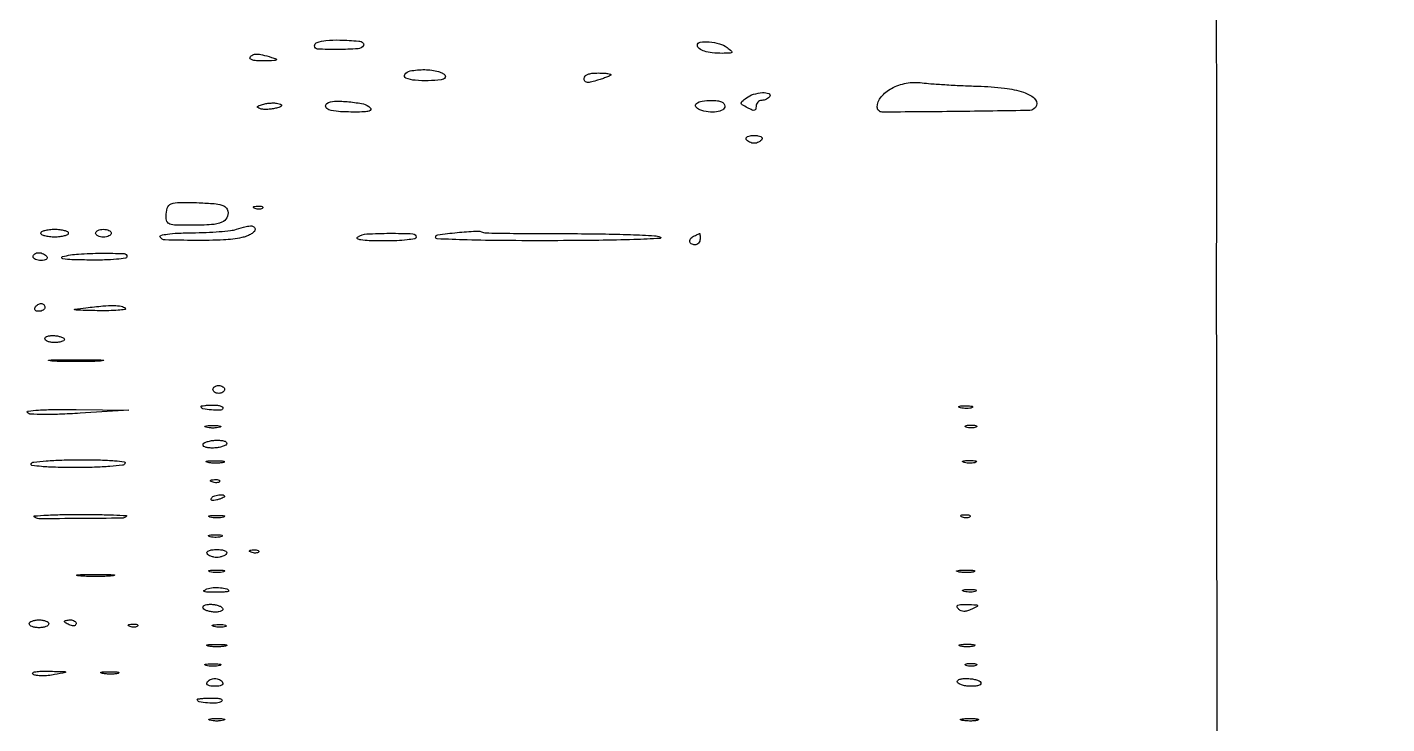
# Model space of a CAD drawing. Extents: x 0 to 1897, y 0 to 3427.
# Drawn here: x 1532.5 to 1880.4, y 2406.4 to 2584.7 of the extents above; entities that cross this region are included whole.
import ezdxf

# ---------------------------------------------------------------- set-up
doc = ezdxf.new("R2010")
doc.units = 0
doc.header["$MEASUREMENT"] = 0

msp = doc.modelspace()

# ---------------------------------------------------------------- linework, layer by layer
msp.add_lwpolyline([(1836.992345, 2398.920848, 0.001422), (1836.999943, 2416.403515, -0.000198), (1836.948301, 2442.037771, -0.000079), (1836.897034, 2477.122153, -0.000059), (1836.856462, 2511.345452, -0.000557), (1836.857138, 2526, -0.000183), (1836.861924, 2529.135927, -0.000034), (1836.873183, 2534.878125, -0.000037), (1836.887292, 2541.588215, -0.000034), (1836.902798, 2548.5, 0.000421), (1836.913169, 2555.558588, 0.000405), (1836.911874, 2562.709375, 0.0004), (1836.900592, 2569.012593, 0.00147), (1836.878539, 2573, -0.001492), (1836.792845, 2588.61561, -0.000843)], format="xyb")
for points in [[(1617.309017, 2581.156524, -0.058053), (1617.956852, 2581.023658, -0.113599), (1618.405088, 2580.752229, -0.170004), (1618.585014, 2580.392054, -0.171676), (1618.5, 2580, -0.244398), (1617.135273, 2579.185975, -0.013216), (1611.957487, 2579.02026, -0.011954), (1606.781507, 2579.115208, -0.401893), (1606, 2579.930449, -0.326489), (1606.653411, 2580.824445, -0.050164), (1608.939835, 2581.30757, -0.034877), (1612.460406, 2581.442359, -0.013714)], [(1711.55887, 2579.531803, -0.012515), (1712.730141, 2578.598914, -0.410714), (1712.760941, 2578.271379, -0.216449), (1712.363445, 2578.075022, -0.005616), (1710.331787, 2578.031803, -0.028719), (1707.791076, 2578.152286, -0.053025), (1705.771399, 2578.584367, -0.075114), (1704.440507, 2579.254824, -0.243179), (1704, 2580.106989, -0.374548), (1704.680915, 2580.888453, -0.053362), (1706.986057, 2580.959187, -0.049685), (1709.626537, 2580.491685, -0.09353)], [(1595, 2577, -0.017358), (1596.243929, 2576.553461, -0.648202), (1596.25324, 2576.327709, -0.10647), (1595.65162, 2576.174312, -0.003596), (1593.190983, 2576.09968, -0.017553), (1591.437936, 2576.120671, -0.048081), (1590.213458, 2576.297179, -0.10262), (1589.574454, 2576.600962, -0.386734), (1589.5, 2577, -0.141885), (1590.19392, 2577.627699, -0.11385), (1591.179315, 2577.85502, -0.062051), (1592.657299, 2577.670891, -0.015514)], [(1637.738753, 2573.372655, -0.041671), (1638.556927, 2573.078477, -0.073287), (1639.158964, 2572.688527, -0.113219), (1639.459588, 2572.271182, -0.242686), (1639.429736, 2571.88631, -0.232793), (1638.375023, 2571.225377, -0.020317), (1635.128038, 2571.024728, -0.026729), (1631.756748, 2571.133851, -0.070267), (1629.404902, 2571.674866, -0.490356), (1629.117689, 2572.628341, -0.189884), (1630.478077, 2573.512395, -0.053726), (1634.206552, 2573.862487, -0.062115)], [(1681.802478, 2572.469144, -0.092566), (1681.430668, 2572.214342, -0.011072), (1680.506417, 2571.830047, -0.01289), (1679.375428, 2571.422166, -0.010261), (1678.135811, 2571.03895, -0.016905), (1676.524276, 2570.635184, -0.095132), (1675.640939, 2570.615752, -0.21794), (1675.178762, 2570.929823, -0.137039), (1675, 2571.569806, -0.184087), (1675.240316, 2572.20041, -0.118221), (1675.890939, 2572.652487, -0.068901), (1677.011062, 2572.919862, -0.024188), (1678.666667, 2573, -0.013627), (1680.037464, 2572.962633, -0.028306), (1681.100311, 2572.844061, -0.043386), (1681.75633, 2572.673463, -0.551202)], [(1722.5, 2567, -0.08825), (1722.157656, 2566.617164, -0.053305), (1721.640225, 2566.29375, -0.051278), (1721.038022, 2566.074167, -0.061875), (1720.440983, 2566, 0.105699), (1719.891178, 2565.88246, 0.099276), (1719.423289, 2565.54904, 0.096245), (1719.109658, 2565.050852, 0.092755), (1719, 2564.464816, -0.067866), (1718.899452, 2563.727448, -0.290906), (1718.584971, 2563.443989, -0.147887), (1717.999552, 2563.518304, -0.017873), (1716.819779, 2564.096451, -0.013858), (1715.469977, 2564.867703, -0.229595), (1715.197096, 2565.291005, -0.253701), (1715.37457, 2565.740974, -0.016708), (1716.510909, 2566.631635, -0.084256), (1718.359277, 2567.554918, -0.058495), (1720.661783, 2567.969828, -0.101573), (1722.238749, 2567.745954, -0.477179)], [(1775.701869, 2569.624762, -0.019831), (1782.593668, 2569.126618, -0.05147), (1787.451573, 2568.067499, -0.093192), (1790.190498, 2566.559257, -0.3101), (1790.729486, 2564.686265, -0.31739), (1789.018796, 2563.426005, -0.00226), (1770.142919, 2563.128791, -0.00215), (1751.235167, 2562.997886, -0.418518), (1750.015313, 2564.229295, -0.172505), (1750.986432, 2566.859458, -0.094449), (1753.675103, 2569.065498, -0.08051), (1757.447586, 2570.391909, -0.077365), (1761.5, 2570.485149, 0.014298), (1763.684793, 2570.259706, 0.00343), (1767.321799, 2570.014313, 0.003521), (1771.502716, 2569.790557, 0.003482)], [(1596, 2563.963769, -0.030009), (1594.932768, 2563.762694, -0.025808), (1593.79375, 2563.677542, -0.026639), (1592.750119, 2563.709121, -0.065045), (1592, 2563.871689, -0.075172), (1591.478446, 2564.152156, -0.433701), (1591.448094, 2564.429746, -0.13848), (1591.878597, 2564.715541, -0.016158), (1593, 2565.036231, -0.030009), (1594.067232, 2565.237306, -0.025808), (1595.20625, 2565.322458, -0.026639), (1596.249881, 2565.290879, -0.065045), (1597, 2565.128311, -0.075172), (1597.521554, 2564.847844, -0.433701), (1597.551906, 2564.570254, -0.13848), (1597.121403, 2564.284459, -0.016158)], [(1620.286965, 2564.113035, -0.289504), (1620.398043, 2563.62047, -0.24417), (1620.000393, 2563.25, -0.057727), (1618.722179, 2563.049313, -0.010103), (1616.281787, 2563, -0.015869), (1612.182407, 2563.130137, -0.058603), (1609.638551, 2563.594465, -0.240008), (1608.880811, 2564.327342, -0.338628), (1609.166154, 2565.18253, -0.146758), (1611.083107, 2565.784554, -0.027192), (1614.818418, 2565.629426, -0.027215), (1618.515207, 2565.069603, -0.1462)], [(1711, 2564.5, -0.271695), (1710.451672, 2563.565404, -0.092997), (1708.903979, 2563.045342, -0.068853), (1706.776439, 2563.042745, -0.057599), (1704.587531, 2563.604785, -0.148737), (1703.609668, 2564.366401, -0.3954), (1703.721889, 2565.166806, -0.130451), (1705.162512, 2565.808407, -0.03991), (1707.559017, 2566, -0.026284), (1709.129639, 2565.917378, -0.076643), (1710.176503, 2565.64102, -0.129215), (1710.776738, 2565.167342, -0.162841)], [(1720.5, 2556, -0.085235), (1720.161812, 2555.617226, -0.053414), (1719.657561, 2555.29375, -0.051777), (1719.074463, 2555.074147, -0.064269), (1718.5, 2555, -0.064269), (1717.925537, 2555.074147, -0.051777), (1717.342439, 2555.29375, -0.053414), (1716.838188, 2555.617226, -0.085235), (1716.5, 2556, -0.259199), (1716.482113, 2556.385721, -0.162984), (1716.809017, 2556.713525, -0.081563), (1717.511996, 2556.931662, -0.034543), (1718.5, 2557, -0.034543), (1719.488004, 2556.931662, -0.081563), (1720.190983, 2556.713525, -0.162984), (1720.517887, 2556.385721, -0.259199)], [(1583.837788, 2537.619827, -0.170657), (1583.581562, 2535.917439, -0.178292), (1582.319858, 2534.787236, -0.078081), (1579.634994, 2534.1819, -0.015911), (1574.75, 2534.015313, -0.006207), (1570.540017, 2534.05803, -0.077211), (1568.971574, 2534.338057, -0.217768), (1568.254299, 2535.01929, -0.095873), (1568, 2536.333333, -0.081051), (1568.339175, 2538.411945, -0.218075), (1569.339189, 2539.479114, -0.097375), (1571.438703, 2539.892279, -0.010333), (1576.445707, 2539.789645, -0.008424), (1580.3153, 2539.564931, -0.052714), (1582.262714, 2539.210192, -0.121781), (1583.309132, 2538.600053, -0.154174)], [(1592.729167, 2538.395833, -0.126455), (1592.402231, 2538.202593, -0.060344), (1591.916927, 2538.123424, -0.05415), (1591.359369, 2538.160852, -0.051402), (1590.8125, 2538.316886, -0.054073), (1590.395823, 2538.538436, -0.470617), (1590.37858, 2538.720685, -0.168741), (1590.670344, 2538.862007, -0.018894), (1591.416667, 2538.921053, -0.028489), (1592.112848, 2538.910055, -0.077125), (1592.592839, 2538.799335, -0.208169), (1592.77538, 2538.614691, -0.296942)], [(1543, 2532, -0.277684), (1542.767902, 2531.614308, -0.052312), (1541.971875, 2531.29375, -0.042582), (1540.841111, 2531.072542, -0.027026), (1539.5, 2531, -0.027026), (1538.158889, 2531.072542, -0.042582), (1537.028125, 2531.29375, -0.052312), (1536.232098, 2531.614308, -0.277684), (1536, 2532, -0.277684), (1536.232098, 2532.385692, -0.052312), (1537.028125, 2532.70625, -0.042582), (1538.158889, 2532.927458, -0.027026), (1539.5, 2533, -0.027026), (1540.841111, 2532.927458, -0.042582), (1541.971875, 2532.70625, -0.052312), (1542.767902, 2532.385692, -0.277684)], [(1554, 2532, -0.191087), (1553.848523, 2531.618118, -0.088204), (1553.4125, 2531.29375, -0.068025), (1552.765418, 2531.073693, -0.048028), (1552, 2531, -0.048028), (1551.234582, 2531.073693, -0.068025), (1550.5875, 2531.29375, -0.088204), (1550.151477, 2531.618118, -0.191087), (1550, 2532, -0.191087), (1550.151477, 2532.381882, -0.088204), (1550.5875, 2532.70625, -0.068025), (1551.234582, 2532.926307, -0.048028), (1552, 2533, -0.048028), (1552.765418, 2532.926307, -0.068025), (1553.4125, 2532.70625, -0.088204), (1553.848523, 2532.381882, -0.191087)], [(1590.750835, 2532.75, -0.140683), (1590.391652, 2532.22575, -0.044197), (1589.600138, 2531.68163, -0.04018), (1588.564666, 2531.202228, -0.035028), (1587.417502, 2530.868315, -0.042842), (1582.748477, 2530.269323, -0.012065), (1575.400675, 2530.138271, -0.005193), (1567.776532, 2530.265466, -0.252722), (1566.5, 2531, -0.506305), (1566.677622, 2531.439868, -0.029058), (1568.350326, 2531.764262, -0.022398), (1570.966935, 2531.996881, -0.008141), (1574.690983, 2532.09968, 0.007964), (1578.246866, 2532.196573, 0.009069), (1581.646726, 2532.405267, 0.008369), (1584.521171, 2532.682591, 0.049294), (1586, 2533, -0.016389), (1588.475421, 2533.704214, -0.074377), (1589.964093, 2533.847426, -0.225564), (1590.636362, 2533.483408, -0.242589)], [(1632, 2531, -0.361112), (1631.654765, 2530.584317, -0.016463), (1629.691328, 2530.284124, -0.019992), (1627.063636, 2530.076591, -0.010174), (1623.75, 2530.015313, -0.006605), (1620.032231, 2530.071327, -0.029154), (1617.850695, 2530.260647, -0.109074), (1616.998812, 2530.583388, -0.54255), (1617, 2531, -0.129398), (1619.429559, 2531.795351, -0.014752), (1625.248211, 2531.967062, -0.00986), (1631.182857, 2531.850022, -0.402709)], [(1671.253983, 2531.878577, -0.003811), (1679.539661, 2531.816025, -0.005541), (1686.846483, 2531.624165, -0.002923), (1693.013926, 2531.357698, -0.090543), (1694.5, 2531.010341, -0.793604), (1694.431275, 2530.634957, -0.00355), (1687.746722, 2530.360984, -0.005508), (1678.753549, 2530.155478, -0.002367), (1666.75, 2530.070285, -0.002481), (1654.441072, 2530.102273, -0.005501), (1645.059661, 2530.276435, -0.001448), (1637.410501, 2530.524818, -0.403895), (1637, 2530.950096, -0.377152), (1637.569317, 2531.597495, -0.006863), (1642.486985, 2532.162777, -0.011803), (1647.2496, 2532.530779, -0.111779), (1649.253983, 2532.188521, 0.094201), (1649.866461, 2532.061871, 0.000493), (1656.027501, 2531.96899, 0.002169), (1663.055414, 2531.900467, 0.001371)], [(1704.666667, 2530.5, -0.087646), (1704.565493, 2529.927262, -0.094518), (1704.275, 2529.440625, -0.100101), (1703.841974, 2529.115099, -0.111732), (1703.333333, 2529, -0.139409), (1702.418496, 2529.260128, -0.250315), (1702.03671, 2529.917474, -0.202618), (1702.344368, 2530.724563, -0.10621), (1703.25, 2531.337719, 0.002906), (1703.735034, 2531.53672, 0.004315), (1704.157292, 2531.717133, 0.001967), (1704.514749, 2531.875198, 0.084727), (1704.583333, 2531.921053, -0.630787), (1704.61671, 2531.908217, -0.0049), (1704.642188, 2531.536184, -0.009427), (1704.660721, 2531.06985, -0.005217)], [(1537.5, 2526, -0.202618), (1537.558599, 2525.621877, -0.181468), (1537.33165, 2525.29375, -0.104212), (1536.804599, 2525.071541, -0.047867), (1536.059017, 2525, -0.0466), (1535.270941, 2525.073608, -0.066561), (1534.604836, 2525.29375, -0.086673), (1534.155423, 2525.618015, -0.195654), (1534, 2526, -0.142666), (1534.111069, 2526.38134, -0.09965), (1534.423289, 2526.70625, -0.08433), (1534.890182, 2526.925146, -0.067639), (1535.440983, 2527, -0.061875), (1536.038022, 2526.925833, -0.051278), (1536.640225, 2526.70625, -0.053305), (1537.157656, 2526.382836, -0.08825)], [(1558, 2526, -0.372486), (1557.632279, 2525.574881, -0.013589), (1555.342079, 2525.304861, -0.017487), (1552.261063, 2525.134575, -0.008094), (1548.25, 2525.118315, -0.004474), (1543.928771, 2525.209428, -0.024969), (1541.619595, 2525.394458, -0.31608), (1541.304661, 2525.683277, -0.40463), (1541.5, 2526, -0.044984), (1545.63624, 2526.664372, -0.01734), (1551.45191, 2526.866125, -0.008456), (1557.257616, 2526.767929, -0.404341)], [(1537, 2513, -0.153634), (1536.879982, 2512.618621, -0.097988), (1536.542039, 2512.29375, -0.080552), (1536.037096, 2512.074545, -0.062283), (1535.440983, 2512, -0.066118), (1534.889346, 2512.073267, -0.138808), (1534.521475, 2512.29375, -0.191142), (1534.392057, 2512.620352, -0.139169), (1534.5, 2513, -0.06081), (1534.806203, 2513.382515, -0.051032), (1535.2129, 2513.70625, -0.053229), (1535.653442, 2513.926698, -0.089642), (1536.059017, 2514, -0.105429), (1536.418051, 2513.923444, -0.099231), (1536.723586, 2513.70625, -0.096318), (1536.928382, 2513.381732, -0.092995)], [(1557.583686, 2512.75, -0.61593), (1557.488996, 2512.463244, -0.016307), (1555.787604, 2512.266462, -0.016871), (1553.402283, 2512.149967, -0.008726), (1550.416667, 2512.157104, -0.001006), (1545.553066, 2512.263412, -0.057017), (1544.660918, 2512.387114, -0.823334), (1544.670323, 2512.547662, -0.004161), (1547.5, 2512.907104, -0.00738), (1551.870461, 2513.360041, -0.026027), (1554.692046, 2513.462974, -0.040067), (1556.560313, 2513.283688, -0.15366)], [(1542, 2504.781892, -0.264542), (1541.828826, 2504.481004, -0.058368), (1541.265625, 2504.229681, -0.046187), (1540.457811, 2504.056817, -0.029634), (1539.5, 2504, -0.037692), (1538.542619, 2504.072273, -0.056546), (1537.734375, 2504.29046, -0.074255), (1537.1824, 2504.610083, -0.228266), (1537, 2504.988798, -0.240918), (1537.185603, 2505.351641, -0.080681), (1537.734375, 2505.626359, -0.058952), (1538.542416, 2505.777869, -0.037557), (1539.5, 2505.770691, -0.029356), (1540.457656, 2505.634496, -0.044197), (1541.265625, 2505.394882, -0.053761), (1541.832016, 2505.097087, -0.249843)], [(1551.25, 2499.259603, -0.008933), (1548.404705, 2499.148924, -0.005253), (1545, 2499.11315, -0.005253), (1541.595295, 2499.148924, -0.008933), (1538.75, 2499.259603, -0.05623), (1537.994083, 2499.388651, -0.84375), (1538.007812, 2499.510348, -0.011824), (1540.518024, 2499.593461, -0.002363), (1545, 2499.614641, -0.002363), (1549.481976, 2499.593461, -0.011824), (1551.992188, 2499.510348, -0.84375), (1552.005917, 2499.388651, -0.05623)], [(1583, 2492, -0.148195), (1582.884432, 2491.618646, -0.098894), (1582.559375, 2491.29375, -0.082425), (1582.073457, 2491.074694, -0.064853), (1581.5, 2491, -0.064853), (1580.926543, 2491.074694, -0.082425), (1580.440625, 2491.29375, -0.098894), (1580.115568, 2491.618646, -0.148195), (1580, 2492, -0.148195), (1580.115568, 2492.381354, -0.098894), (1580.440625, 2492.70625, -0.082425), (1580.926543, 2492.925306, -0.064853), (1581.5, 2493, -0.064853), (1582.073457, 2492.925306, -0.082425), (1582.559375, 2492.70625, -0.098894), (1582.884432, 2492.381354, -0.148195)], [(1582.582884, 2487.134109, -0.254262), (1581.795207, 2486.6839, -0.026877), (1579.604742, 2486.755034, -0.026191), (1577.464648, 2487.053511, -0.35933), (1577, 2487.616577, -0.362071), (1577.126471, 2487.768331, -0.014139), (1577.898586, 2487.88737, -0.019409), (1578.886206, 2487.972395, -0.011767), (1580.059017, 2488, -0.026952), (1581.195428, 2487.938699, -0.055737), (1582.062247, 2487.745645, -0.10349), (1582.537524, 2487.46285, -0.359763)], [(1774.269032, 2487.344063, -0.06278), (1773.671085, 2487.185595, -0.030339), (1772.880008, 2487.127736, -0.029507), (1772.036634, 2487.167106, -0.037336), (1771.269032, 2487.307009, -0.087174), (1770.883358, 2487.48334, -0.597527), (1770.900903, 2487.643467, -0.080377), (1771.431793, 2487.764444, -0.012823), (1772.5, 2487.805051, -0.014395), (1773.580113, 2487.787295, -0.052471), (1774.257153, 2487.684921, -0.333666), (1774.386009, 2487.52287, -0.31318)], [(1546, 2485.909983, -0.006235), (1540.773003, 2485.642192, -0.012405), (1536.628431, 2485.584542, -0.008887), (1533.414097, 2485.676731, -0.185968), (1532.55, 2486.056597, -0.627709), (1532.690506, 2486.463869, -0.013461), (1535.414373, 2486.711269, -0.01357), (1539.421389, 2486.857664, -0.00507), (1545.05, 2486.853387), (1558.5, 2486.706773)], [(1581.75, 2482.310674, -0.039571), (1580.952734, 2482.168469, -0.024357), (1580, 2482.122029, -0.024357), (1579.047266, 2482.168469, -0.039571), (1578.25, 2482.310674, -0.161593), (1577.99086, 2482.478988, -0.542911), (1578.042187, 2482.633659, -0.052887), (1578.748017, 2482.740287, -0.011065), (1580, 2482.767997, -0.011065), (1581.251983, 2482.740287, -0.052887), (1581.957813, 2482.633659, -0.542911), (1582.00914, 2482.478988, -0.161593)], [(1775.25, 2482.337719, -0.057986), (1774.679992, 2482.181385, -0.037979), (1774, 2482.12966, -0.037979), (1773.320008, 2482.181385, -0.057986), (1772.75, 2482.337719, -0.174857), (1772.540618, 2482.525001, -0.447206), (1772.601562, 2482.693942, -0.078554), (1773.10856, 2482.810911, -0.017491), (1774, 2482.842105, -0.017491), (1774.89144, 2482.810911, -0.078554), (1775.398438, 2482.693942, -0.447206), (1775.459382, 2482.525001, -0.174857)], [(1583.5, 2478, -0.148232), (1583.062795, 2477.614292, -0.039751), (1582.182263, 2477.29375, -0.036649), (1581.075702, 2477.073587, -0.030793), (1579.881966, 2477, -0.02871), (1578.723577, 2477.066569, -0.070785), (1577.901638, 2477.281831, -0.147963), (1577.506288, 2477.608973, -0.292787), (1577.5, 2478, -0.148232), (1577.937205, 2478.385708, -0.039751), (1578.817737, 2478.70625, -0.036649), (1579.924298, 2478.926413, -0.030793), (1581.118034, 2479, -0.02871), (1582.276423, 2478.933431, -0.070785), (1583.098362, 2478.718169, -0.147963), (1583.493712, 2478.391027, -0.292787)], [(1557.5, 2473, -0.230981), (1556.842692, 2472.584944, -0.007534), (1553.652799, 2472.283709, -0.012566), (1549.680212, 2472.069158, -0.007206), (1544.881966, 2472, -0.005733), (1539.730825, 2472.05907, -0.016176), (1536.136884, 2472.257958, -0.016255), (1533.707028, 2472.551297, -0.537158), (1533.5, 2473, -0.230981), (1534.157308, 2473.415056, -0.007534), (1537.347201, 2473.716291, -0.012566), (1541.319788, 2473.930842, -0.007206), (1546.118034, 2474, -0.005733), (1551.269175, 2473.94093, -0.016176), (1554.863116, 2473.742042, -0.016255), (1557.292972, 2473.448703, -0.537158)], [(1582.761659, 2473.31292, -0.041951), (1581.934218, 2473.169017, -0.020826), (1580.869594, 2473.119272, -0.020511), (1579.754739, 2473.159391, -0.028254), (1578.761659, 2473.292739, -0.082665), (1578.319562, 2473.45659, -0.67161), (1578.339362, 2473.605813, -0.053901), (1579.071102, 2473.715166, -0.008901), (1580.5, 2473.747817, -0.009782), (1581.938425, 2473.726931, -0.038992), (1582.814362, 2473.62839, -0.417468), (1582.916221, 2473.476221, -0.285845)], [(1775.269032, 2473.344063, -0.06278), (1774.671085, 2473.185595, -0.030339), (1773.880008, 2473.127736, -0.029507), (1773.036634, 2473.167106, -0.037336), (1772.269032, 2473.307009, -0.087174), (1771.883358, 2473.48334, -0.597527), (1771.900903, 2473.643467, -0.080377), (1772.431793, 2473.764444, -0.012823), (1773.5, 2473.805051, -0.014395), (1774.580113, 2473.787295, -0.052471), (1775.257153, 2473.684921, -0.333666), (1775.386009, 2473.52287, -0.31318)], [(1581.729167, 2468.395833, -0.126455), (1581.402231, 2468.202593, -0.060344), (1580.916927, 2468.123424, -0.05415), (1580.359369, 2468.160852, -0.051402), (1579.8125, 2468.316886, -0.054073), (1579.395823, 2468.538436, -0.470617), (1579.37858, 2468.720685, -0.168741), (1579.670344, 2468.862007, -0.018894), (1580.416667, 2468.921053, -0.028489), (1581.112848, 2468.910055, -0.077125), (1581.592839, 2468.799335, -0.208169), (1581.77538, 2468.614691, -0.296942)], [(1583, 2464.616631, -0.269441), (1582.897105, 2464.439552, -0.023164), (1582.412095, 2464.192137, -0.025605), (1581.765536, 2463.938235, -0.016806), (1580.99862, 2463.70989, -0.033809), (1580.266748, 2463.570513, -0.095442), (1579.749762, 2463.606613, -0.238295), (1579.53149, 2463.80112, -0.236417), (1579.557637, 2464.093259, -0.164455), (1580.226012, 2464.646277, -0.05364), (1581.480663, 2464.977438, -0.060354), (1582.638289, 2465.01255, -0.388023)], [(1557.883887, 2459.550553, -0.195509), (1556.700547, 2459.05129, -0.001504), (1546.07996, 2458.944047, -0.001483), (1535.451425, 2458.900219, -0.199213), (1534.283448, 2459.383219, -0.643581), (1534.376144, 2459.630763, -0.004051), (1537.470763, 2459.818821, -0.008453), (1541.312385, 2459.955977, -0.004696), (1546, 2460, -0.00342), (1550.698825, 2459.96786, -0.006031), (1554.578392, 2459.867975, -0.002066), (1557.813488, 2459.732236, -0.651647)], [(1773.729167, 2459.395833, -0.126455), (1773.402231, 2459.202593, -0.060344), (1772.916927, 2459.123424, -0.05415), (1772.359369, 2459.160852, -0.051402), (1771.8125, 2459.316886, -0.054073), (1771.395823, 2459.538436, -0.470617), (1771.37858, 2459.720685, -0.168741), (1771.670344, 2459.862007, -0.018894), (1772.416667, 2459.921053, -0.028489), (1773.112848, 2459.910055, -0.077125), (1773.592839, 2459.799335, -0.208169), (1773.77538, 2459.614691, -0.296942)], [(1582.75, 2459.310674, -0.039571), (1581.952734, 2459.168469, -0.024357), (1581, 2459.122029, -0.024357), (1580.047266, 2459.168469, -0.039571), (1579.25, 2459.310674, -0.161593), (1578.99086, 2459.478988, -0.542911), (1579.042187, 2459.633659, -0.052887), (1579.748017, 2459.740287, -0.011065), (1581, 2459.767997, -0.011065), (1582.251983, 2459.740287, -0.052887), (1582.957813, 2459.633659, -0.542911), (1583.00914, 2459.478988, -0.161593)], [(1582.269032, 2454.344063, -0.06278), (1581.671085, 2454.185595, -0.030339), (1580.880008, 2454.127736, -0.029507), (1580.036634, 2454.167106, -0.037336), (1579.269032, 2454.307009, -0.087174), (1578.883358, 2454.48334, -0.597527), (1578.900903, 2454.643467, -0.080377), (1579.431793, 2454.764444, -0.012823), (1580.5, 2454.805051, -0.014395), (1581.580113, 2454.787295, -0.052471), (1582.257153, 2454.684921, -0.333666), (1582.386009, 2454.52287, -0.31318)], [(1583.5, 2450, -0.108893), (1583.127799, 2449.616544, -0.050757), (1582.510686, 2449.29375, -0.046925), (1581.765732, 2449.074101, -0.048273), (1581, 2449, -0.048273), (1580.234268, 2449.074101, -0.046925), (1579.489314, 2449.29375, -0.050757), (1578.872201, 2449.616544, -0.108893), (1578.5, 2450, -0.302575), (1578.513374, 2450.392496, -0.143113), (1578.930402, 2450.719374, -0.067954), (1579.789018, 2450.933871, -0.027283), (1581, 2451, -0.027283), (1582.210982, 2450.933871, -0.067954), (1583.069598, 2450.719374, -0.143113), (1583.486626, 2450.392496, -0.302575)], [(1591.729167, 2450.395833, -0.126455), (1591.402231, 2450.202593, -0.060344), (1590.916927, 2450.123424, -0.05415), (1590.359369, 2450.160852, -0.051402), (1589.8125, 2450.316886, -0.054073), (1589.395823, 2450.538436, -0.470617), (1589.37858, 2450.720685, -0.168741), (1589.670344, 2450.862007, -0.018894), (1590.416667, 2450.921053, -0.028489), (1591.112848, 2450.910055, -0.077125), (1591.592839, 2450.799335, -0.208169), (1591.77538, 2450.614691, -0.296942)], [(1554.25, 2444.267795, -0.014123), (1552.315088, 2444.148488, -0.008335), (1550, 2444.109894, -0.008335), (1547.684912, 2444.148488, -0.014123), (1545.75, 2444.267795, -0.084525), (1545.223005, 2444.407127, -0.76997), (1545.245312, 2444.538141, -0.018707), (1546.952816, 2444.627723, -0.003751), (1550, 2444.650586, -0.003751), (1553.047184, 2444.627723, -0.018707), (1554.754688, 2444.538141, -0.76997), (1554.776995, 2444.407127, -0.084525)], [(1582.75, 2445.310674, -0.039571), (1581.952734, 2445.168469, -0.024357), (1581, 2445.122029, -0.024357), (1580.047266, 2445.168469, -0.039571), (1579.25, 2445.310674, -0.161593), (1578.99086, 2445.478988, -0.542911), (1579.042187, 2445.633659, -0.052887), (1579.748017, 2445.740287, -0.011065), (1581, 2445.767997, -0.011065), (1582.251983, 2445.740287, -0.052887), (1582.957813, 2445.633659, -0.542911), (1583.00914, 2445.478988, -0.161593)], [(1774.761659, 2445.31292, -0.041951), (1773.934218, 2445.169017, -0.020826), (1772.869594, 2445.119272, -0.020511), (1771.754739, 2445.159391, -0.028254), (1770.761659, 2445.292739, -0.082665), (1770.319562, 2445.45659, -0.67161), (1770.339362, 2445.605813, -0.053901), (1771.071102, 2445.715166, -0.008901), (1772.5, 2445.747817, -0.009782), (1773.938425, 2445.726931, -0.038992), (1774.814362, 2445.62839, -0.417468), (1774.916221, 2445.476221, -0.285845)], [(1584, 2440.383369, -0.378823), (1583.867169, 2440.233208, -0.009757), (1582.898438, 2440.133261, -0.015922), (1581.687826, 2440.070914, -0.009589), (1580.25, 2440.070285, -0.006806), (1578.367501, 2440.131211, -0.100438), (1577.729139, 2440.29161, -0.595733), (1577.716935, 2440.536144, -0.043469), (1578.484032, 2440.915465, -0.073827), (1580.02939, 2441.269093, -0.043462), (1581.928007, 2441.25144, -0.042137), (1583.564141, 2440.95305, -0.338669)], [(1775.269032, 2440.344063, -0.06278), (1774.671085, 2440.185595, -0.030339), (1773.880008, 2440.127736, -0.029507), (1773.036634, 2440.167106, -0.037336), (1772.269032, 2440.307009, -0.087174), (1771.883358, 2440.48334, -0.597527), (1771.900903, 2440.643467, -0.080377), (1772.431793, 2440.764444, -0.012823), (1773.5, 2440.805051, -0.014395), (1774.580113, 2440.787295, -0.052471), (1775.257153, 2440.684921, -0.333666), (1775.386009, 2440.52287, -0.31318)], [(1582.5, 2436, -0.248314), (1582.525676, 2435.616153, -0.167127), (1582.219427, 2435.288197, -0.085479), (1581.553315, 2435.069023, -0.03685), (1580.618034, 2435, -0.036773), (1579.615763, 2435.073814, -0.040854), (1578.670862, 2435.29375, -0.044834), (1577.910071, 2435.615371, -0.132684), (1577.5, 2436, -0.248314), (1577.474324, 2436.383847, -0.167127), (1577.780573, 2436.711803, -0.085479), (1578.446685, 2436.930977, -0.03685), (1579.381966, 2437, -0.036773), (1580.384237, 2436.926186, -0.040854), (1581.329138, 2436.70625, -0.044834), (1582.089929, 2436.384629, -0.132684)], [(1774.217373, 2435.764947, -0.033133), (1773.068984, 2435.302648, -0.08422), (1772.183143, 2435.17019, -0.109136), (1771.445942, 2435.348274, -0.082929), (1770.767373, 2435.832627, -0.118227), (1770.434861, 2436.374923, -0.375409), (1770.588838, 2436.735506, -0.104506), (1771.346139, 2436.921391, -0.013015), (1773.05, 2436.93232, -0.003356), (1775.280154, 2436.873593, -0.19034), (1775.65256, 2436.71208, -0.505637), (1775.615545, 2436.468641, -0.008664)], [(1538, 2432, -0.226478), (1537.817169, 2431.617064, -0.074992), (1537.265625, 2431.29375, -0.057076), (1536.457356, 2431.073116, -0.038131), (1535.5, 2431, -0.038131), (1534.542644, 2431.073116, -0.057076), (1533.734375, 2431.29375, -0.074992), (1533.182831, 2431.617064, -0.226478), (1533, 2432, -0.226478), (1533.182831, 2432.382936, -0.074992), (1533.734375, 2432.70625, -0.057076), (1534.542644, 2432.926884, -0.038131), (1535.5, 2433, -0.038131), (1536.457356, 2432.926884, -0.057076), (1537.265625, 2432.70625, -0.074992), (1537.817169, 2432.382936, -0.226478)], [(1545, 2432.031385, -0.184534), (1544.877514, 2431.710807, -0.147206), (1544.559375, 2431.516384, -0.100118), (1544.074366, 2431.488865, -0.055937), (1543.5, 2431.638374, -0.02136), (1542.925442, 2431.887494, -0.030395), (1542.440625, 2432.160341, -0.030693), (1542.087111, 2432.420671, -0.222225), (1542, 2432.606989, -0.289661), (1542.096084, 2432.758929, -0.046727), (1542.440625, 2432.884553, -0.039339), (1542.925176, 2432.971531, -0.024748), (1543.5, 2433, -0.062722), (1544.073532, 2432.92777, -0.08088), (1544.559375, 2432.715469, -0.098158), (1544.884506, 2432.400789, -0.152681)], [(1560.729167, 2431.395833, -0.126455), (1560.402231, 2431.202593, -0.060344), (1559.916927, 2431.123424, -0.05415), (1559.359369, 2431.160852, -0.051402), (1558.8125, 2431.316886, -0.054073), (1558.395823, 2431.538436, -0.470617), (1558.37858, 2431.720685, -0.168741), (1558.670344, 2431.862007, -0.018894), (1559.416667, 2431.921053, -0.028489), (1560.112848, 2431.910055, -0.077125), (1560.592839, 2431.799335, -0.208169), (1560.77538, 2431.614691, -0.296942)], [(1583.269032, 2431.344063, -0.06278), (1582.671085, 2431.185595, -0.030339), (1581.880008, 2431.127736, -0.029507), (1581.036634, 2431.167106, -0.037336), (1580.269032, 2431.307009, -0.087174), (1579.883358, 2431.48334, -0.597527), (1579.900903, 2431.643467, -0.080377), (1580.431793, 2431.764444, -0.012823), (1581.5, 2431.805051, -0.014395), (1582.580113, 2431.787295, -0.052471), (1583.257153, 2431.684921, -0.333666), (1583.386009, 2431.52287, -0.31318)], [(1583.25, 2426.294267, -0.029693), (1582.225293, 2426.159351, -0.017887), (1581, 2426.115502, -0.017887), (1579.774707, 2426.159351, -0.029693), (1578.75, 2426.294267, -0.142433), (1578.439977, 2426.453014, -0.611425), (1578.482813, 2426.600334, -0.039503), (1579.38851, 2426.701569, -0.008087), (1581, 2426.727636, -0.008087), (1582.61149, 2426.701569, -0.039503), (1583.517187, 2426.600334, -0.611425), (1583.560023, 2426.453014, -0.142433)], [(1774.75, 2426.310674, -0.039571), (1773.952734, 2426.168469, -0.024357), (1773, 2426.122029, -0.024357), (1772.047266, 2426.168469, -0.039571), (1771.25, 2426.310674, -0.161593), (1770.99086, 2426.478988, -0.542911), (1771.042187, 2426.633659, -0.052887), (1771.748017, 2426.740287, -0.011065), (1773, 2426.767997, -0.011065), (1774.251983, 2426.740287, -0.052887), (1774.957813, 2426.633659, -0.542911), (1775.00914, 2426.478988, -0.161593)], [(1581.75, 2421.310674, -0.039571), (1580.952734, 2421.168469, -0.024357), (1580, 2421.122029, -0.024357), (1579.047266, 2421.168469, -0.039571), (1578.25, 2421.310674, -0.161593), (1577.99086, 2421.478988, -0.542911), (1578.042187, 2421.633659, -0.052887), (1578.748017, 2421.740287, -0.011065), (1580, 2421.767997, -0.011065), (1581.251983, 2421.740287, -0.052887), (1581.957813, 2421.633659, -0.542911), (1582.00914, 2421.478988, -0.161593)], [(1775.25, 2421.337719, -0.057986), (1774.679992, 2421.181385, -0.037979), (1774, 2421.12966, -0.037979), (1773.320008, 2421.181385, -0.057986), (1772.75, 2421.337719, -0.174857), (1772.540618, 2421.525001, -0.447206), (1772.601562, 2421.693942, -0.078554), (1773.10856, 2421.810911, -0.017491), (1774, 2421.842105, -0.017491), (1774.89144, 2421.810911, -0.078554), (1775.398438, 2421.693942, -0.447206), (1775.459382, 2421.525001, -0.174857)], [(1539.5, 2418.990128, -0.025223), (1537.858614, 2418.755276, -0.026771), (1536.234375, 2418.693279, -0.027671), (1534.840693, 2418.791986, -0.099522), (1534, 2419.074719, -0.417726), (1533.910891, 2419.414344, -0.214044), (1534.307559, 2419.694115, -0.042062), (1535.685197, 2419.844148, -0.009946), (1538, 2419.854592, -0.000699), (1541.896975, 2419.789206, -0.126834), (1542.286515, 2419.68119, -0.691223), (1542.263313, 2419.538902, -0.001745)], [(1555.761659, 2419.31292, -0.041951), (1554.934218, 2419.169017, -0.020826), (1553.869594, 2419.119272, -0.020511), (1552.754739, 2419.159391, -0.028254), (1551.761659, 2419.292739, -0.082665), (1551.319562, 2419.45659, -0.67161), (1551.339362, 2419.605813, -0.053901), (1552.071102, 2419.715166, -0.008901), (1553.5, 2419.747817, -0.009782), (1554.938425, 2419.726931, -0.038992), (1555.814362, 2419.62839, -0.417468), (1555.916221, 2419.476221, -0.285845)], [(1582.5, 2417, -0.259199), (1582.517887, 2416.614279, -0.162984), (1582.190983, 2416.286475, -0.081563), (1581.488004, 2416.068338, -0.034543), (1580.5, 2416, -0.034543), (1579.511996, 2416.068338, -0.081563), (1578.809017, 2416.286475, -0.162984), (1578.482113, 2416.614279, -0.259199), (1578.5, 2417, -0.085235), (1578.838188, 2417.382774, -0.053414), (1579.342439, 2417.70625, -0.051777), (1579.925537, 2417.925853, -0.064269), (1580.5, 2418, -0.064269), (1581.074463, 2417.925853, -0.051777), (1581.657561, 2417.70625, -0.053414), (1582.161812, 2417.382774, -0.085235)], [(1776.5, 2417, -0.292787), (1776.493712, 2416.608973, -0.147963), (1776.098362, 2416.281831, -0.070785), (1775.276423, 2416.066569, -0.02871), (1774.118034, 2416, -0.030793), (1772.924298, 2416.073587, -0.036649), (1771.817737, 2416.29375, -0.039751), (1770.937205, 2416.614292, -0.148232), (1770.5, 2417, -0.292787), (1770.506288, 2417.391027, -0.147963), (1770.901638, 2417.718169, -0.070785), (1771.723577, 2417.933431, -0.02871), (1772.881966, 2418, -0.030793), (1774.075702, 2417.926413, -0.036649), (1775.182263, 2417.70625, -0.039751), (1776.062795, 2417.385708, -0.148232)], [(1582.185354, 2412.135717, -0.130096), (1580.896183, 2411.727871, -0.031322), (1578.63617, 2411.761687, -0.0267), (1576.473542, 2412.046566, -0.36119), (1576, 2412.616577, -0.374717), (1576.132642, 2412.768715, -0.009714), (1577.101562, 2412.882871, -0.015892), (1578.312194, 2412.962972, -0.009593), (1579.75, 2412.984687, -0.014694), (1581.301682, 2412.932735, -0.068249), (1582.178313, 2412.755816, -0.324531), (1582.375148, 2412.472836, -0.251563)], [(1582.75, 2407.310674, -0.039571), (1581.952734, 2407.168469, -0.024357), (1581, 2407.122029, -0.024357), (1580.047266, 2407.168469, -0.039571), (1579.25, 2407.310674, -0.161593), (1578.99086, 2407.478988, -0.542911), (1579.042187, 2407.633659, -0.052887), (1579.748017, 2407.740287, -0.011065), (1581, 2407.767997, -0.011065), (1582.251983, 2407.740287, -0.052887), (1582.957813, 2407.633659, -0.542911), (1583.00914, 2407.478988, -0.161593)], [(1775.761659, 2407.31292, -0.041951), (1774.934218, 2407.169017, -0.020826), (1773.869594, 2407.119272, -0.020511), (1772.754739, 2407.159391, -0.028254), (1771.761659, 2407.292739, -0.082665), (1771.319562, 2407.45659, -0.67161), (1771.339362, 2407.605813, -0.053901), (1772.071102, 2407.715166, -0.008901), (1773.5, 2407.747817, -0.009782), (1774.938425, 2407.726931, -0.038992), (1775.814362, 2407.62839, -0.417468), (1775.916221, 2407.476221, -0.285845)]]:
    msp.add_lwpolyline(points, format="xyb", close=True)

doc.saveas('drawing.dxf')
